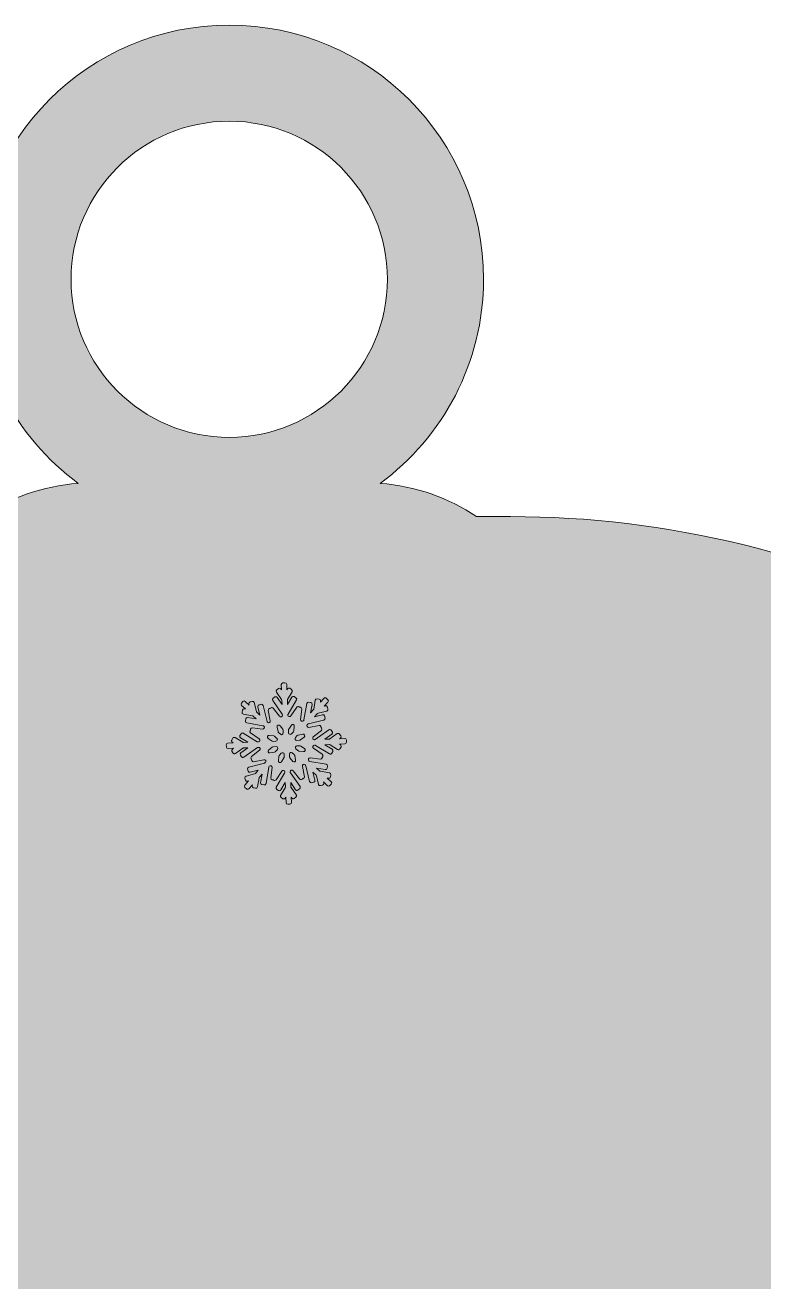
# Model space of a CAD drawing. Header units: millimetres. Extents: x 27 to 196, y -118 to -21.
# Drawn here: x 145.72 to 163.5, y -51.38 to -21.11 of the extents above; entities that cross this region are included whole.
import ezdxf

# ---------------------------------------------------------------- set-up
doc = ezdxf.new("R2010")
doc.units = ezdxf.units.MM
doc.header["$MEASUREMENT"] = 0
doc.layers.add('engraving', color=7, linetype='Continuous')
doc.layers.add('Layer 1', color=7, linetype='Continuous')

msp = doc.modelspace()

# ---------------------------------------------------------------- hatches: boundary and pattern name
at = {"layer": 'Layer 1'}
h = msp.add_hatch(color=2, dxfattribs=at)
h.dxf.hatch_style = 2
edge = h.paths.add_edge_path()
edge.add_spline(control_points=[(177.252, -88.497), (180.383, -85.287), (182.791, -81.667), (184.475, -77.633), (186.158, -73.601), (187.04, -69.511), (187.118, -65.36), (187.195, -61.211), (186.473, -57.139), (184.946, -53.146), (183.419, -49.152), (181.088, -45.59), (177.957, -42.458), (175.295, -39.718), (172.144, -37.448), (168.502, -35.646), (164.862, -33.846), (161.162, -32.945), (157.405, -32.945), (157.405, -32.945), (156.589, -32.945), (156.589, -32.945), (155.913, -32.496), (155.121, -32.21), (154.269, -32.145), (155.774, -31.03), (156.754, -29.246), (156.754, -27.23), (156.754, -23.849), (154.013, -21.109), (150.633, -21.109), (147.252, -21.109), (144.512, -23.849), (144.512, -27.23), (144.512, -29.246), (145.492, -31.03), (146.997, -32.145), (146.145, -32.21), (145.352, -32.496), (144.676, -32.945), (144.676, -32.945), (125.106, -32.945), (125.106, -32.945), (125.106, -32.945), (125.106, -118.094), (125.106, -118.094), (125.106, -118.094), (149.77, -118.094), (149.77, -118.094), (149.77, -118.094), (149.77, -99.772), (149.77, -99.772), (149.77, -99.225), (149.77, -98.559), (149.77, -97.776), (149.77, -96.994), (149.906, -96.406), (150.181, -96.014), (150.455, -95.622), (150.945, -95.584), (151.65, -95.896), (152.354, -96.21), (153.429, -97.149), (154.879, -98.715), (156.327, -100.282), (158.206, -102.611), (160.517, -105.704), (162.825, -108.797), (165.743, -112.926), (169.267, -118.094), (169.267, -118.094), (195.809, -118.094), (195.809, -118.094), (195.809, -118.094), (177.252, -88.497), (177.252, -88.497)], knot_values=[0, 0, 0, 0, 1, 1, 1, 2, 2, 2, 3, 3, 3, 4, 4, 4, 5, 5, 5, 6, 6, 6, 7, 7, 7, 8, 8, 8, 9, 9, 9, 10, 10, 10, 11, 11, 11, 12, 12, 12, 13, 13, 13, 14, 14, 14, 15, 15, 15, 16, 16, 16, 17, 17, 17, 18, 18, 18, 19, 19, 19, 20, 20, 20, 21, 21, 21, 22, 22, 22, 23, 23, 23, 24, 24, 24, 25, 25, 25, 25], degree=3, periodic=1)
edge = h.paths.add_edge_path()
edge.add_spline(control_points=[(146.825, -27.23), (146.825, -25.13), (148.533, -23.422), (150.633, -23.422), (152.732, -23.422), (154.44, -25.13), (154.44, -27.23), (154.44, -29.329), (152.732, -31.037), (150.633, -31.037), (148.533, -31.037), (146.825, -29.329), (146.825, -27.23)], knot_values=[0, 0, 0, 0, 1, 1, 1, 2, 2, 2, 3, 3, 3, 4, 4, 4, 4], degree=3, periodic=1)
edge = h.paths.add_edge_path()
edge.add_spline(control_points=[(160.928, -70.117), (159.36, -71.722), (157.443, -72.524), (155.173, -72.524), (155.173, -72.524), (149.535, -72.524), (149.535, -72.524), (149.535, -72.524), (149.535, -56.199), (149.535, -56.199), (149.535, -56.199), (155.173, -56.199), (155.173, -56.199), (157.443, -56.199), (159.36, -56.983), (160.928, -58.548), (162.493, -60.115), (163.277, -62.033), (163.277, -64.303), (163.277, -66.575), (162.493, -68.513), (160.928, -70.117)], knot_values=[0, 0, 0, 0, 1, 1, 1, 2, 2, 2, 3, 3, 3, 4, 4, 4, 5, 5, 5, 6, 6, 6, 7, 7, 7, 7], degree=3, periodic=1)

# ---------------------------------------------------------------- linework, layer by layer
at = {"layer": 'engraving', "lineweight": 0}
for points, knots in [([(153.452, -38.329), (153.451, -38.307), (153.433, -38.29), (153.411, -38.291), (153.411, -38.291), (153.285, -38.296), (153.285, -38.296), (153.285, -38.296), (153.308, -38.279), (153.308, -38.279), (153.326, -38.267), (153.33, -38.242), (153.318, -38.224), (153.318, -38.224), (153.288, -38.182), (153.288, -38.182), (153.276, -38.164), (153.251, -38.159), (153.233, -38.172), (153.233, -38.172), (153.054, -38.298), (153.054, -38.298), (153.047, -38.303), (153.04, -38.305), (153.032, -38.306), (153.032, -38.306), (152.936, -38.309), (152.936, -38.309), (152.936, -38.309), (153.106, -38.189), (153.106, -38.189), (153.124, -38.176), (153.128, -38.152), (153.116, -38.134), (153.116, -38.134), (153.086, -38.091), (153.086, -38.091), (153.074, -38.073), (153.049, -38.069), (153.031, -38.082), (153.031, -38.082), (152.705, -38.312), (152.705, -38.312), (152.699, -38.316), (152.691, -38.319), (152.684, -38.319), (152.684, -38.319), (152.682, -38.319), (152.682, -38.319), (152.643, -38.321), (152.625, -38.272), (152.656, -38.248), (152.656, -38.248), (152.851, -38.094), (152.851, -38.094), (152.868, -38.081), (152.871, -38.056), (152.858, -38.039), (152.858, -38.039), (152.852, -38.031), (152.852, -38.031), (152.848, -38.026), (152.845, -38.02), (152.844, -38.014), (152.844, -38.014), (152.842, -38.004), (152.842, -38.004), (152.838, -37.983), (152.817, -37.969), (152.796, -37.973), (152.796, -37.973), (152.549, -38.022), (152.549, -38.022), (152.511, -38.03), (152.486, -37.985), (152.512, -37.957), (152.512, -37.957), (152.516, -37.952), (152.516, -37.952), (152.521, -37.946), (152.528, -37.942), (152.535, -37.94), (152.535, -37.94), (152.914, -37.845), (152.914, -37.845), (152.935, -37.84), (152.948, -37.819), (152.943, -37.797), (152.943, -37.797), (152.93, -37.747), (152.93, -37.747), (152.925, -37.726), (152.904, -37.713), (152.882, -37.718), (152.882, -37.718), (152.684, -37.768), (152.684, -37.768), (152.684, -37.768), (152.752, -37.693), (152.752, -37.693), (152.758, -37.687), (152.764, -37.683), (152.772, -37.681), (152.772, -37.681), (152.979, -37.629), (152.979, -37.629), (153.001, -37.624), (153.013, -37.602), (153.008, -37.581), (153.008, -37.581), (152.996, -37.531), (152.996, -37.531), (152.99, -37.51), (152.969, -37.497), (152.948, -37.502), (152.948, -37.502), (152.921, -37.509), (152.921, -37.509), (152.921, -37.509), (153.009, -37.411), (153.009, -37.411), (153.024, -37.395), (153.023, -37.37), (153.007, -37.356), (153.007, -37.356), (152.97, -37.32), (152.97, -37.32), (152.953, -37.305), (152.928, -37.306), (152.913, -37.323), (152.913, -37.323), (152.828, -37.416), (152.828, -37.416), (152.828, -37.416), (152.833, -37.388), (152.833, -37.388), (152.837, -37.366), (152.823, -37.346), (152.801, -37.342), (152.801, -37.342), (152.751, -37.333), (152.751, -37.333), (152.729, -37.329), (152.708, -37.343), (152.705, -37.365), (152.705, -37.365), (152.667, -37.583), (152.667, -37.583), (152.665, -37.591), (152.662, -37.598), (152.657, -37.603), (152.657, -37.603), (152.592, -37.675), (152.592, -37.675), (152.592, -37.675), (152.628, -37.468), (152.628, -37.468), (152.631, -37.447), (152.617, -37.426), (152.596, -37.422), (152.596, -37.422), (152.545, -37.413), (152.545, -37.413), (152.524, -37.409), (152.503, -37.424), (152.499, -37.446), (152.499, -37.446), (152.43, -37.843), (152.43, -37.843), (152.429, -37.85), (152.425, -37.857), (152.42, -37.863), (152.42, -37.863), (152.42, -37.863), (152.42, -37.863), (152.394, -37.891), (152.347, -37.869), (152.352, -37.831), (152.352, -37.831), (152.382, -37.584), (152.382, -37.584), (152.384, -37.562), (152.369, -37.542), (152.347, -37.54), (152.347, -37.54), (152.338, -37.538), (152.338, -37.538), (152.332, -37.537), (152.326, -37.535), (152.321, -37.532), (152.321, -37.532), (152.313, -37.526), (152.313, -37.526), (152.294, -37.514), (152.269, -37.519), (152.257, -37.537), (152.257, -37.537), (152.119, -37.747), (152.119, -37.747), (152.098, -37.779), (152.048, -37.765), (152.046, -37.727), (152.046, -37.727), (152.046, -37.722), (152.046, -37.722), (152.046, -37.715), (152.047, -37.707), (152.051, -37.701), (152.051, -37.701), (152.252, -37.362), (152.252, -37.362), (152.263, -37.343), (152.257, -37.319), (152.239, -37.308), (152.239, -37.308), (152.195, -37.281), (152.195, -37.281), (152.176, -37.269), (152.151, -37.276), (152.14, -37.295), (152.14, -37.295), (152.036, -37.471), (152.036, -37.471), (152.036, -37.471), (152.032, -37.369), (152.032, -37.369), (152.031, -37.362), (152.033, -37.354), (152.037, -37.348), (152.037, -37.348), (152.147, -37.162), (152.147, -37.162), (152.158, -37.143), (152.152, -37.119), (152.134, -37.108), (152.134, -37.108), (152.09, -37.081), (152.09, -37.081), (152.071, -37.069), (152.047, -37.076), (152.035, -37.095), (152.035, -37.095), (152.021, -37.118), (152.021, -37.118), (152.021, -37.118), (152.016, -36.986), (152.016, -36.986), (152.015, -36.964), (151.997, -36.947), (151.975, -36.948), (151.975, -36.948), (151.924, -36.95), (151.924, -36.95), (151.902, -36.951), (151.885, -36.97), (151.886, -36.991), (151.886, -36.991), (151.891, -37.119), (151.891, -37.119), (151.891, -37.119), (151.875, -37.096), (151.875, -37.096), (151.863, -37.078), (151.838, -37.074), (151.82, -37.086), (151.82, -37.086), (151.778, -37.116), (151.778, -37.116), (151.76, -37.128), (151.756, -37.153), (151.768, -37.171), (151.768, -37.171), (151.894, -37.353), (151.894, -37.353), (151.899, -37.359), (151.901, -37.366), (151.901, -37.374), (151.901, -37.374), (151.905, -37.471), (151.905, -37.471), (151.905, -37.471), (151.787, -37.3), (151.787, -37.3), (151.774, -37.282), (151.749, -37.278), (151.731, -37.29), (151.731, -37.29), (151.69, -37.32), (151.69, -37.32), (151.672, -37.332), (151.667, -37.357), (151.68, -37.375), (151.68, -37.375), (151.909, -37.706), (151.909, -37.706), (151.913, -37.712), (151.915, -37.719), (151.916, -37.727), (151.916, -37.727), (151.916, -37.728), (151.916, -37.728), (151.917, -37.766), (151.868, -37.784), (151.844, -37.753), (151.844, -37.753), (151.694, -37.558), (151.694, -37.558), (151.681, -37.54), (151.655, -37.537), (151.638, -37.551), (151.638, -37.551), (151.631, -37.557), (151.631, -37.557), (151.626, -37.561), (151.62, -37.563), (151.614, -37.565), (151.614, -37.565), (151.604, -37.566), (151.604, -37.566), (151.583, -37.571), (151.569, -37.592), (151.573, -37.613), (151.573, -37.613), (151.622, -37.862), (151.622, -37.862), (151.63, -37.9), (151.585, -37.925), (151.556, -37.899), (151.556, -37.899), (151.554, -37.896), (151.554, -37.896), (151.548, -37.891), (151.544, -37.884), (151.543, -37.877), (151.543, -37.877), (151.448, -37.493), (151.448, -37.493), (151.442, -37.472), (151.421, -37.459), (151.399, -37.464), (151.399, -37.464), (151.35, -37.477), (151.35, -37.477), (151.329, -37.482), (151.316, -37.503), (151.321, -37.525), (151.321, -37.525), (151.371, -37.725), (151.371, -37.725), (151.371, -37.725), (151.297, -37.656), (151.297, -37.656), (151.292, -37.651), (151.288, -37.644), (151.286, -37.637), (151.286, -37.637), (151.234, -37.426), (151.234, -37.426), (151.228, -37.405), (151.207, -37.392), (151.186, -37.397), (151.186, -37.397), (151.136, -37.41), (151.136, -37.41), (151.115, -37.415), (151.102, -37.437), (151.107, -37.458), (151.107, -37.458), (151.114, -37.485), (151.114, -37.485), (151.114, -37.485), (151.019, -37.396), (151.019, -37.396), (151.003, -37.381), (150.977, -37.382), (150.962, -37.398), (150.962, -37.398), (150.928, -37.436), (150.928, -37.436), (150.913, -37.452), (150.914, -37.477), (150.93, -37.492), (150.93, -37.492), (151.023, -37.579), (151.023, -37.579), (151.023, -37.579), (150.996, -37.574), (150.996, -37.574), (150.974, -37.57), (150.953, -37.585), (150.95, -37.606), (150.95, -37.606), (150.941, -37.657), (150.941, -37.657), (150.937, -37.679), (150.951, -37.699), (150.973, -37.703), (150.973, -37.703), (151.188, -37.742), (151.188, -37.742), (151.196, -37.744), (151.203, -37.747), (151.208, -37.752), (151.208, -37.752), (151.28, -37.819), (151.28, -37.819), (151.28, -37.819), (151.076, -37.782), (151.076, -37.782), (151.054, -37.778), (151.034, -37.793), (151.03, -37.814), (151.03, -37.814), (151.021, -37.866), (151.021, -37.866), (151.017, -37.887), (151.031, -37.907), (151.053, -37.911), (151.053, -37.911), (151.445, -37.982), (151.445, -37.982), (151.453, -37.984), (151.46, -37.987), (151.465, -37.992), (151.465, -37.992), (151.467, -37.994), (151.467, -37.994), (151.495, -38.02), (151.473, -38.067), (151.435, -38.062), (151.435, -38.062), (151.191, -38.031), (151.191, -38.031), (151.169, -38.029), (151.149, -38.044), (151.146, -38.066), (151.146, -38.066), (151.145, -38.076), (151.145, -38.076), (151.144, -38.082), (151.142, -38.088), (151.139, -38.093), (151.139, -38.093), (151.133, -38.102), (151.133, -38.102), (151.121, -38.12), (151.126, -38.144), (151.144, -38.156), (151.144, -38.156), (151.354, -38.299), (151.354, -38.299), (151.386, -38.32), (151.372, -38.37), (151.334, -38.371), (151.334, -38.371), (151.329, -38.372), (151.329, -38.372), (151.321, -38.372), (151.313, -38.37), (151.306, -38.366), (151.306, -38.366), (150.972, -38.162), (150.972, -38.162), (150.953, -38.151), (150.928, -38.157), (150.917, -38.176), (150.917, -38.176), (150.891, -38.22), (150.891, -38.22), (150.88, -38.239), (150.886, -38.263), (150.904, -38.274), (150.904, -38.274), (151.08, -38.381), (151.08, -38.381), (151.08, -38.381), (150.98, -38.385), (150.98, -38.385), (150.972, -38.385), (150.964, -38.383), (150.958, -38.379), (150.958, -38.379), (150.774, -38.268), (150.774, -38.268), (150.756, -38.256), (150.731, -38.262), (150.72, -38.281), (150.72, -38.281), (150.693, -38.326), (150.693, -38.326), (150.682, -38.344), (150.688, -38.368), (150.707, -38.38), (150.707, -38.38), (150.731, -38.395), (150.731, -38.395), (150.731, -38.395), (150.601, -38.4), (150.601, -38.4), (150.579, -38.401), (150.562, -38.419), (150.563, -38.441), (150.563, -38.441), (150.565, -38.493), (150.565, -38.493), (150.566, -38.515), (150.584, -38.532), (150.606, -38.531), (150.606, -38.531), (150.732, -38.526), (150.732, -38.526), (150.732, -38.526), (150.709, -38.543), (150.709, -38.543), (150.691, -38.555), (150.687, -38.58), (150.699, -38.598), (150.699, -38.598), (150.729, -38.64), (150.729, -38.64), (150.741, -38.658), (150.766, -38.663), (150.784, -38.65), (150.784, -38.65), (150.963, -38.524), (150.963, -38.524), (150.969, -38.519), (150.977, -38.517), (150.985, -38.516), (150.985, -38.516), (151.081, -38.513), (151.081, -38.513), (151.081, -38.513), (150.911, -38.633), (150.911, -38.633), (150.893, -38.645), (150.889, -38.67), (150.901, -38.688), (150.901, -38.688), (150.93, -38.73), (150.93, -38.73), (150.943, -38.749), (150.968, -38.753), (150.986, -38.74), (150.986, -38.74), (151.312, -38.51), (151.312, -38.51), (151.318, -38.506), (151.326, -38.503), (151.333, -38.503), (151.333, -38.503), (151.335, -38.503), (151.335, -38.503), (151.374, -38.501), (151.391, -38.55), (151.361, -38.574), (151.361, -38.574), (151.166, -38.727), (151.166, -38.727), (151.149, -38.741), (151.146, -38.766), (151.159, -38.783), (151.159, -38.783), (151.165, -38.791), (151.165, -38.791), (151.169, -38.796), (151.171, -38.801), (151.173, -38.808), (151.173, -38.808), (151.175, -38.818), (151.175, -38.818), (151.179, -38.839), (151.2, -38.853), (151.221, -38.849), (151.221, -38.849), (151.468, -38.8), (151.468, -38.8), (151.506, -38.792), (151.531, -38.837), (151.505, -38.865), (151.505, -38.865), (151.501, -38.87), (151.501, -38.87), (151.496, -38.876), (151.489, -38.88), (151.481, -38.882), (151.481, -38.882), (151.103, -38.976), (151.103, -38.976), (151.082, -38.982), (151.069, -39.003), (151.074, -39.024), (151.074, -39.024), (151.087, -39.075), (151.087, -39.075), (151.092, -39.096), (151.113, -39.109), (151.135, -39.104), (151.135, -39.104), (151.333, -39.054), (151.333, -39.054), (151.333, -39.054), (151.265, -39.129), (151.265, -39.129), (151.259, -39.135), (151.253, -39.139), (151.245, -39.141), (151.245, -39.141), (151.038, -39.193), (151.038, -39.193), (151.016, -39.198), (151.003, -39.219), (151.009, -39.241), (151.009, -39.241), (151.021, -39.291), (151.021, -39.291), (151.026, -39.312), (151.048, -39.325), (151.069, -39.32), (151.069, -39.32), (151.096, -39.313), (151.096, -39.313), (151.096, -39.313), (151.008, -39.411), (151.008, -39.411), (150.993, -39.427), (150.994, -39.451), (151.01, -39.466), (151.01, -39.466), (151.047, -39.501), (151.047, -39.501), (151.063, -39.517), (151.089, -39.516), (151.104, -39.499), (151.104, -39.499), (151.189, -39.406), (151.189, -39.406), (151.189, -39.406), (151.184, -39.434), (151.184, -39.434), (151.18, -39.456), (151.194, -39.476), (151.216, -39.48), (151.216, -39.48), (151.266, -39.489), (151.266, -39.489), (151.288, -39.493), (151.309, -39.478), (151.312, -39.457), (151.312, -39.457), (151.35, -39.238), (151.35, -39.238), (151.352, -39.231), (151.355, -39.224), (151.36, -39.218), (151.36, -39.218), (151.425, -39.147), (151.425, -39.147), (151.425, -39.147), (151.389, -39.354), (151.389, -39.354), (151.386, -39.375), (151.4, -39.395), (151.421, -39.399), (151.421, -39.399), (151.471, -39.408), (151.471, -39.408), (151.493, -39.412), (151.514, -39.398), (151.518, -39.376), (151.518, -39.376), (151.587, -38.979), (151.587, -38.979), (151.588, -38.972), (151.591, -38.965), (151.597, -38.959), (151.597, -38.959), (151.597, -38.959), (151.597, -38.959), (151.623, -38.931), (151.67, -38.952), (151.665, -38.991), (151.665, -38.991), (151.635, -39.238), (151.635, -39.238), (151.633, -39.26), (151.648, -39.28), (151.67, -39.282), (151.67, -39.282), (151.679, -39.284), (151.679, -39.284), (151.685, -39.284), (151.691, -39.287), (151.696, -39.29), (151.696, -39.29), (151.704, -39.295), (151.704, -39.295), (151.723, -39.308), (151.747, -39.303), (151.76, -39.284), (151.76, -39.284), (151.898, -39.075), (151.898, -39.075), (151.919, -39.043), (151.969, -39.057), (151.971, -39.095), (151.971, -39.095), (151.971, -39.099), (151.971, -39.099), (151.971, -39.107), (151.97, -39.115), (151.966, -39.121), (151.966, -39.121), (151.765, -39.46), (151.765, -39.46), (151.754, -39.479), (151.76, -39.503), (151.778, -39.514), (151.778, -39.514), (151.822, -39.541), (151.822, -39.541), (151.841, -39.552), (151.865, -39.546), (151.877, -39.527), (151.877, -39.527), (151.981, -39.351), (151.981, -39.351), (151.981, -39.351), (151.985, -39.452), (151.985, -39.452), (151.986, -39.46), (151.984, -39.468), (151.98, -39.474), (151.98, -39.474), (151.87, -39.66), (151.87, -39.66), (151.859, -39.679), (151.865, -39.703), (151.883, -39.714), (151.883, -39.714), (151.927, -39.741), (151.927, -39.741), (151.946, -39.752), (151.97, -39.746), (151.982, -39.727), (151.982, -39.727), (151.996, -39.704), (151.996, -39.704), (151.996, -39.704), (152.001, -39.836), (152.001, -39.836), (152.002, -39.857), (152.02, -39.874), (152.042, -39.874), (152.042, -39.874), (152.093, -39.872), (152.093, -39.872), (152.115, -39.871), (152.132, -39.852), (152.131, -39.83), (152.131, -39.83), (152.126, -39.703), (152.126, -39.703), (152.126, -39.703), (152.141, -39.726), (152.141, -39.726), (152.154, -39.744), (152.179, -39.748), (152.197, -39.736), (152.197, -39.736), (152.239, -39.706), (152.239, -39.706), (152.257, -39.693), (152.261, -39.669), (152.249, -39.651), (152.249, -39.651), (152.123, -39.469), (152.123, -39.469), (152.118, -39.463), (152.116, -39.455), (152.116, -39.448), (152.116, -39.448), (152.112, -39.35), (152.112, -39.35), (152.112, -39.35), (152.23, -39.522), (152.23, -39.522), (152.243, -39.54), (152.268, -39.544), (152.286, -39.532), (152.286, -39.532), (152.327, -39.502), (152.327, -39.502), (152.345, -39.489), (152.35, -39.465), (152.337, -39.447), (152.337, -39.447), (152.108, -39.116), (152.108, -39.116), (152.104, -39.11), (152.102, -39.103), (152.101, -39.095), (152.101, -39.095), (152.101, -39.094), (152.101, -39.094), (152.1, -39.056), (152.149, -39.038), (152.172, -39.069), (152.172, -39.069), (152.323, -39.264), (152.323, -39.264), (152.336, -39.281), (152.362, -39.285), (152.379, -39.271), (152.379, -39.271), (152.386, -39.265), (152.386, -39.265), (152.391, -39.261), (152.397, -39.259), (152.403, -39.257), (152.403, -39.257), (152.412, -39.255), (152.412, -39.255), (152.434, -39.251), (152.448, -39.23), (152.444, -39.209), (152.444, -39.209), (152.395, -38.96), (152.395, -38.96), (152.387, -38.922), (152.432, -38.897), (152.461, -38.923), (152.461, -38.923), (152.463, -38.925), (152.463, -38.925), (152.469, -38.931), (152.473, -38.937), (152.474, -38.945), (152.474, -38.945), (152.569, -39.329), (152.569, -39.329), (152.575, -39.35), (152.596, -39.363), (152.618, -39.358), (152.618, -39.358), (152.667, -39.345), (152.667, -39.345), (152.688, -39.34), (152.701, -39.318), (152.696, -39.297), (152.696, -39.297), (152.646, -39.097), (152.646, -39.097), (152.646, -39.097), (152.72, -39.165), (152.72, -39.165), (152.725, -39.171), (152.729, -39.177), (152.731, -39.185), (152.731, -39.185), (152.783, -39.395), (152.783, -39.395), (152.788, -39.417), (152.81, -39.43), (152.831, -39.424), (152.831, -39.424), (152.881, -39.412), (152.881, -39.412), (152.902, -39.407), (152.915, -39.385), (152.91, -39.364), (152.91, -39.364), (152.903, -39.337), (152.903, -39.337), (152.903, -39.337), (152.998, -39.426), (152.998, -39.426), (153.014, -39.441), (153.04, -39.44), (153.055, -39.424), (153.055, -39.424), (153.089, -39.386), (153.089, -39.386), (153.104, -39.37), (153.103, -39.345), (153.087, -39.33), (153.087, -39.33), (152.994, -39.243), (152.994, -39.243), (152.994, -39.243), (153.021, -39.248), (153.021, -39.248), (153.043, -39.252), (153.063, -39.237), (153.067, -39.215), (153.067, -39.215), (153.076, -39.164), (153.076, -39.164), (153.08, -39.143), (153.066, -39.122), (153.044, -39.119), (153.044, -39.119), (152.829, -39.08), (152.829, -39.08), (152.821, -39.078), (152.814, -39.075), (152.809, -39.07), (152.809, -39.07), (152.737, -39.003), (152.737, -39.003), (152.737, -39.003), (152.941, -39.04), (152.941, -39.04), (152.963, -39.044), (152.983, -39.029), (152.987, -39.007), (152.987, -39.007), (152.996, -38.956), (152.996, -38.956), (153, -38.935), (152.986, -38.914), (152.964, -38.91), (152.964, -38.91), (152.572, -38.84), (152.572, -38.84), (152.564, -38.838), (152.557, -38.835), (152.552, -38.83), (152.552, -38.83), (152.55, -38.828), (152.55, -38.828), (152.522, -38.801), (152.544, -38.755), (152.582, -38.759), (152.582, -38.759), (152.826, -38.79), (152.826, -38.79), (152.848, -38.793), (152.868, -38.778), (152.871, -38.756), (152.871, -38.756), (152.872, -38.746), (152.872, -38.746), (152.873, -38.74), (152.875, -38.734), (152.878, -38.729), (152.878, -38.729), (152.884, -38.72), (152.884, -38.72), (152.896, -38.702), (152.891, -38.678), (152.873, -38.666), (152.873, -38.666), (152.663, -38.523), (152.663, -38.523), (152.631, -38.501), (152.645, -38.452), (152.683, -38.45), (152.683, -38.45), (152.688, -38.45), (152.688, -38.45), (152.696, -38.45), (152.704, -38.452), (152.71, -38.456), (152.71, -38.456), (153.045, -38.66), (153.045, -38.66), (153.064, -38.671), (153.089, -38.665), (153.1, -38.646), (153.1, -38.646), (153.126, -38.602), (153.126, -38.602), (153.137, -38.583), (153.131, -38.559), (153.113, -38.548), (153.113, -38.548), (152.937, -38.441), (152.937, -38.441), (152.937, -38.441), (153.037, -38.437), (153.037, -38.437), (153.045, -38.436), (153.053, -38.438), (153.059, -38.442), (153.059, -38.442), (153.242, -38.554), (153.242, -38.554), (153.261, -38.566), (153.286, -38.559), (153.297, -38.54), (153.297, -38.54), (153.324, -38.496), (153.324, -38.496), (153.335, -38.477), (153.329, -38.453), (153.31, -38.442), (153.31, -38.442), (153.286, -38.427), (153.286, -38.427), (153.286, -38.427), (153.416, -38.422), (153.416, -38.422), (153.438, -38.421), (153.455, -38.403), (153.454, -38.381), (153.454, -38.381), (153.452, -38.329), (153.452, -38.329)], [0, 0, 0, 0, 1, 1, 1, 2, 2, 2, 3, 3, 3, 4, 4, 4, 5, 5, 5, 6, 6, 6, 7, 7, 7, 8, 8, 8, 9, 9, 9, 10, 10, 10, 11, 11, 11, 12, 12, 12, 13, 13, 13, 14, 14, 14, 15, 15, 15, 16, 16, 16, 17, 17, 17, 18, 18, 18, 19, 19, 19, 20, 20, 20, 21, 21, 21, 22, 22, 22, 23, 23, 23, 24, 24, 24, 25, 25, 25, 26, 26, 26, 27, 27, 27, 28, 28, 28, 29, 29, 29, 30, 30, 30, 31, 31, 31, 32, 32, 32, 33, 33, 33, 34, 34, 34, 35, 35, 35, 36, 36, 36, 37, 37, 37, 38, 38, 38, 39, 39, 39, 40, 40, 40, 41, 41, 41, 42, 42, 42, 43, 43, 43, 44, 44, 44, 45, 45, 45, 46, 46, 46, 47, 47, 47, 48, 48, 48, 49, 49, 49, 50, 50, 50, 51, 51, 51, 52, 52, 52, 53, 53, 53, 54, 54, 54, 55, 55, 55, 56, 56, 56, 57, 57, 57, 58, 58, 58, 59, 59, 59, 60, 60, 60, 61, 61, 61, 62, 62, 62, 63, 63, 63, 64, 64, 64, 65, 65, 65, 66, 66, 66, 67, 67, 67, 68, 68, 68, 69, 69, 69, 70, 70, 70, 71, 71, 71, 72, 72, 72, 73, 73, 73, 74, 74, 74, 75, 75, 75, 76, 76, 76, 77, 77, 77, 78, 78, 78, 79, 79, 79, 80, 80, 80, 81, 81, 81, 82, 82, 82, 83, 83, 83, 84, 84, 84, 85, 85, 85, 86, 86, 86, 87, 87, 87, 88, 88, 88, 89, 89, 89, 90, 90, 90, 91, 91, 91, 92, 92, 92, 93, 93, 93, 94, 94, 94, 95, 95, 95, 96, 96, 96, 97, 97, 97, 98, 98, 98, 99, 99, 99, 100, 100, 100, 101, 101, 101, 102, 102, 102, 103, 103, 103, 104, 104, 104, 105, 105, 105, 106, 106, 106, 107, 107, 107, 108, 108, 108, 109, 109, 109, 110, 110, 110, 111, 111, 111, 112, 112, 112, 113, 113, 113, 114, 114, 114, 115, 115, 115, 116, 116, 116, 117, 117, 117, 118, 118, 118, 119, 119, 119, 120, 120, 120, 121, 121, 121, 122, 122, 122, 123, 123, 123, 124, 124, 124, 125, 125, 125, 126, 126, 126, 127, 127, 127, 128, 128, 128, 129, 129, 129, 130, 130, 130, 131, 131, 131, 132, 132, 132, 133, 133, 133, 134, 134, 134, 135, 135, 135, 136, 136, 136, 137, 137, 137, 138, 138, 138, 139, 139, 139, 140, 140, 140, 141, 141, 141, 142, 142, 142, 143, 143, 143, 144, 144, 144, 145, 145, 145, 146, 146, 146, 147, 147, 147, 148, 148, 148, 149, 149, 149, 150, 150, 150, 151, 151, 151, 152, 152, 152, 153, 153, 153, 154, 154, 154, 155, 155, 155, 156, 156, 156, 157, 157, 157, 158, 158, 158, 159, 159, 159, 160, 160, 160, 161, 161, 161, 162, 162, 162, 163, 163, 163, 164, 164, 164, 165, 165, 165, 166, 166, 166, 167, 167, 167, 168, 168, 168, 169, 169, 169, 170, 170, 170, 171, 171, 171, 172, 172, 172, 173, 173, 173, 174, 174, 174, 175, 175, 175, 176, 176, 176, 177, 177, 177, 178, 178, 178, 179, 179, 179, 180, 180, 180, 181, 181, 181, 182, 182, 182, 183, 183, 183, 184, 184, 184, 185, 185, 185, 186, 186, 186, 187, 187, 187, 188, 188, 188, 189, 189, 189, 190, 190, 190, 191, 191, 191, 192, 192, 192, 193, 193, 193, 194, 194, 194, 195, 195, 195, 196, 196, 196, 197, 197, 197, 198, 198, 198, 199, 199, 199, 200, 200, 200, 201, 201, 201, 202, 202, 202, 203, 203, 203, 204, 204, 204, 205, 205, 205, 206, 206, 206, 207, 207, 207, 208, 208, 208, 209, 209, 209, 210, 210, 210, 211, 211, 211, 212, 212, 212, 213, 213, 213, 214, 214, 214, 215, 215, 215, 216, 216, 216, 217, 217, 217, 218, 218, 218, 219, 219, 219, 220, 220, 220, 221, 221, 221, 222, 222, 222, 223, 223, 223, 224, 224, 224, 225, 225, 225, 226, 226, 226, 227, 227, 227, 228, 228, 228, 229, 229, 229, 230, 230, 230, 231, 231, 231, 232, 232, 232, 233, 233, 233, 234, 234, 234, 235, 235, 235, 236, 236, 236, 237, 237, 237, 238, 238, 238, 239, 239, 239, 240, 240, 240, 241, 241, 241, 242, 242, 242, 243, 243, 243, 244, 244, 244, 245, 245, 245, 246, 246, 246, 247, 247, 247, 248, 248, 248, 249, 249, 249, 250, 250, 250, 251, 251, 251, 252, 252, 252, 253, 253, 253, 254, 254, 254, 255, 255, 255, 256, 256, 256, 257, 257, 257, 258, 258, 258, 259, 259, 259, 260, 260, 260, 261, 261, 261, 262, 262, 262, 263, 263, 263, 264, 264, 264, 265, 265, 265, 266, 266, 266, 267, 267, 267, 268, 268, 268, 269, 269, 269, 270, 270, 270, 271, 271, 271, 272, 272, 272, 273, 273, 273, 274, 274, 274, 275, 275, 275, 276, 276, 276, 277, 277, 277, 278, 278, 278, 279, 279, 279, 280, 280, 280, 281, 281, 281, 282, 282, 282, 283, 283, 283, 284, 284, 284, 285, 285, 285, 286, 286, 286, 287, 287, 287, 288, 288, 288, 289, 289, 289, 290, 290, 290, 291, 291, 291, 292, 292, 292, 293, 293, 293, 294, 294, 294, 295, 295, 295, 296, 296, 296, 297, 297, 297, 298, 298, 298, 299, 299, 299, 300, 300, 300, 301, 301, 301, 302, 302, 302, 303, 303, 303, 304, 304, 304, 305, 305, 305, 306, 306, 306, 307, 307, 307, 308, 308, 308, 309, 309, 309, 310, 310, 310, 311, 311, 311, 312, 312, 312, 313, 313, 313, 314, 314, 314, 315, 315, 315, 316, 316, 316, 317, 317, 317, 318, 318, 318, 319, 319, 319, 320, 320, 320, 321, 321, 321, 322, 322, 322, 323, 323, 323, 324, 324, 324, 325, 325, 325, 326, 326, 326, 327, 327, 327, 328, 328, 328, 329, 329, 329, 330, 330, 330, 331, 331, 331, 332, 332, 332, 333, 333, 333, 334, 334, 334, 335, 335, 335, 336, 336, 336, 336]), ([(151.856, -37.982), (151.856, -37.982), (151.922, -38.068), (151.922, -38.068), (151.927, -38.075), (151.93, -38.082), (151.93, -38.091), (151.93, -38.091), (151.933, -38.158), (151.933, -38.158), (151.934, -38.193), (151.892, -38.213), (151.866, -38.188), (151.866, -38.188), (151.818, -38.144), (151.818, -38.144), (151.812, -38.138), (151.808, -38.131), (151.807, -38.122), (151.807, -38.122), (151.785, -38.014), (151.785, -38.014), (151.777, -37.972), (151.83, -37.948), (151.856, -37.982)], [0, 0, 0, 0, 1, 1, 1, 2, 2, 2, 3, 3, 3, 4, 4, 4, 5, 5, 5, 6, 6, 6, 7, 7, 7, 8, 8, 8, 8]), ([(152.063, -38.153), (152.063, -38.153), (152.061, -38.086), (152.061, -38.086), (152.06, -38.078), (152.062, -38.069), (152.067, -38.063), (152.067, -38.063), (152.128, -37.971), (152.128, -37.971), (152.151, -37.936), (152.205, -37.956), (152.2, -37.998), (152.2, -37.998), (152.187, -38.108), (152.187, -38.108), (152.186, -38.116), (152.182, -38.124), (152.177, -38.13), (152.177, -38.13), (152.132, -38.178), (152.132, -38.178), (152.108, -38.204), (152.065, -38.189), (152.063, -38.153)], [0, 0, 0, 0, 1, 1, 1, 2, 2, 2, 3, 3, 3, 4, 4, 4, 5, 5, 5, 6, 6, 6, 7, 7, 7, 8, 8, 8, 8]), ([(151.664, -38.351), (151.664, -38.351), (151.571, -38.288), (151.571, -38.288), (151.536, -38.264), (151.557, -38.21), (151.598, -38.215), (151.598, -38.215), (151.708, -38.229), (151.708, -38.229), (151.716, -38.23), (151.724, -38.234), (151.73, -38.24), (151.73, -38.24), (151.78, -38.286), (151.78, -38.286), (151.805, -38.311), (151.789, -38.354), (151.754, -38.355), (151.754, -38.355), (151.688, -38.358), (151.688, -38.358), (151.68, -38.358), (151.671, -38.356), (151.664, -38.351)], [0, 0, 0, 0, 1, 1, 1, 2, 2, 2, 3, 3, 3, 4, 4, 4, 5, 5, 5, 6, 6, 6, 7, 7, 7, 8, 8, 8, 8]), ([(152.226, -38.269), (152.226, -38.269), (152.272, -38.219), (152.272, -38.219), (152.278, -38.213), (152.285, -38.209), (152.294, -38.207), (152.294, -38.207), (152.403, -38.185), (152.403, -38.185), (152.444, -38.177), (152.468, -38.229), (152.435, -38.255), (152.435, -38.255), (152.347, -38.325), (152.347, -38.325), (152.341, -38.33), (152.333, -38.333), (152.324, -38.333), (152.324, -38.333), (152.257, -38.336), (152.257, -38.336), (152.222, -38.337), (152.203, -38.295), (152.226, -38.269)], [0, 0, 0, 0, 1, 1, 1, 2, 2, 2, 3, 3, 3, 4, 4, 4, 5, 5, 5, 6, 6, 6, 7, 7, 7, 8, 8, 8, 8]), ([(151.791, -38.553), (151.791, -38.553), (151.745, -38.603), (151.745, -38.603), (151.739, -38.609), (151.732, -38.613), (151.723, -38.615), (151.723, -38.615), (151.614, -38.637), (151.614, -38.637), (151.573, -38.645), (151.549, -38.592), (151.582, -38.567), (151.582, -38.567), (151.67, -38.497), (151.67, -38.497), (151.676, -38.492), (151.684, -38.489), (151.693, -38.489), (151.693, -38.489), (151.76, -38.486), (151.76, -38.486), (151.795, -38.485), (151.814, -38.527), (151.791, -38.553)], [0, 0, 0, 0, 1, 1, 1, 2, 2, 2, 3, 3, 3, 4, 4, 4, 5, 5, 5, 6, 6, 6, 7, 7, 7, 8, 8, 8, 8]), ([(151.954, -38.669), (151.954, -38.669), (151.956, -38.736), (151.956, -38.736), (151.957, -38.744), (151.954, -38.752), (151.95, -38.759), (151.95, -38.759), (151.889, -38.851), (151.889, -38.851), (151.866, -38.886), (151.812, -38.866), (151.817, -38.824), (151.817, -38.824), (151.83, -38.714), (151.83, -38.714), (151.831, -38.706), (151.835, -38.698), (151.84, -38.692), (151.84, -38.692), (151.885, -38.644), (151.885, -38.644), (151.909, -38.617), (151.952, -38.633), (151.954, -38.669)], [0, 0, 0, 0, 1, 1, 1, 2, 2, 2, 3, 3, 3, 4, 4, 4, 5, 5, 5, 6, 6, 6, 7, 7, 7, 8, 8, 8, 8]), ([(152.161, -38.84), (152.161, -38.84), (152.095, -38.754), (152.095, -38.754), (152.09, -38.747), (152.087, -38.739), (152.087, -38.731), (152.087, -38.731), (152.084, -38.664), (152.084, -38.664), (152.082, -38.629), (152.125, -38.609), (152.151, -38.633), (152.151, -38.633), (152.199, -38.678), (152.199, -38.678), (152.205, -38.684), (152.209, -38.691), (152.21, -38.699), (152.21, -38.699), (152.232, -38.808), (152.232, -38.808), (152.24, -38.849), (152.187, -38.873), (152.161, -38.84)], [0, 0, 0, 0, 1, 1, 1, 2, 2, 2, 3, 3, 3, 4, 4, 4, 5, 5, 5, 6, 6, 6, 7, 7, 7, 8, 8, 8, 8]), ([(152.353, -38.471), (152.353, -38.471), (152.446, -38.534), (152.446, -38.534), (152.48, -38.558), (152.46, -38.612), (152.419, -38.606), (152.419, -38.606), (152.309, -38.592), (152.309, -38.592), (152.301, -38.591), (152.293, -38.588), (152.287, -38.582), (152.287, -38.582), (152.237, -38.535), (152.237, -38.535), (152.212, -38.511), (152.228, -38.468), (152.263, -38.467), (152.263, -38.467), (152.329, -38.464), (152.329, -38.464), (152.337, -38.464), (152.346, -38.466), (152.353, -38.471)], [0, 0, 0, 0, 1, 1, 1, 2, 2, 2, 3, 3, 3, 4, 4, 4, 5, 5, 5, 6, 6, 6, 7, 7, 7, 8, 8, 8, 8])]:
    msp.add_open_spline(points, degree=3, knots=knots, dxfattribs=at)
at = {"layer": 'Layer 1', "lineweight": 0}
for points, knots in [([(177.252, -88.497), (180.383, -85.287), (182.791, -81.667), (184.475, -77.633), (186.158, -73.601), (187.04, -69.511), (187.118, -65.36), (187.195, -61.211), (186.473, -57.139), (184.946, -53.146), (183.419, -49.152), (181.088, -45.59), (177.957, -42.458), (175.295, -39.718), (172.144, -37.448), (168.502, -35.646), (164.862, -33.846), (161.162, -32.945), (157.405, -32.945), (157.405, -32.945), (156.589, -32.945), (156.589, -32.945), (155.913, -32.496), (155.121, -32.21), (154.269, -32.145), (155.774, -31.03), (156.754, -29.246), (156.754, -27.23), (156.754, -23.849), (154.013, -21.109), (150.633, -21.109), (147.252, -21.109), (144.512, -23.849), (144.512, -27.23), (144.512, -29.246), (145.492, -31.03), (146.997, -32.145), (146.145, -32.21), (145.352, -32.496), (144.676, -32.945), (144.676, -32.945), (125.106, -32.945), (125.106, -32.945), (125.106, -32.945), (125.106, -118.094), (125.106, -118.094), (125.106, -118.094), (149.77, -118.094), (149.77, -118.094), (149.77, -118.094), (149.77, -99.772), (149.77, -99.772), (149.77, -99.225), (149.77, -98.559), (149.77, -97.776), (149.77, -96.994), (149.906, -96.406), (150.181, -96.014), (150.455, -95.622), (150.945, -95.584), (151.65, -95.896), (152.354, -96.21), (153.429, -97.149), (154.879, -98.715), (156.327, -100.282), (158.206, -102.611), (160.517, -105.704), (162.825, -108.797), (165.743, -112.926), (169.267, -118.094), (169.267, -118.094), (195.809, -118.094), (195.809, -118.094), (195.809, -118.094), (177.252, -88.497), (177.252, -88.497)], [0, 0, 0, 0, 1, 1, 1, 2, 2, 2, 3, 3, 3, 4, 4, 4, 5, 5, 5, 6, 6, 6, 7, 7, 7, 8, 8, 8, 9, 9, 9, 10, 10, 10, 11, 11, 11, 12, 12, 12, 13, 13, 13, 14, 14, 14, 15, 15, 15, 16, 16, 16, 17, 17, 17, 18, 18, 18, 19, 19, 19, 20, 20, 20, 21, 21, 21, 22, 22, 22, 23, 23, 23, 24, 24, 24, 25, 25, 25, 25]), ([(146.825, -27.23), (146.825, -25.13), (148.533, -23.422), (150.633, -23.422), (152.732, -23.422), (154.44, -25.13), (154.44, -27.23), (154.44, -29.329), (152.732, -31.037), (150.633, -31.037), (148.533, -31.037), (146.825, -29.329), (146.825, -27.23)], [0, 0, 0, 0, 1, 1, 1, 2, 2, 2, 3, 3, 3, 4, 4, 4, 4])]:
    msp.add_open_spline(points, degree=3, knots=knots, dxfattribs=at)

doc.saveas('drawing.dxf')
